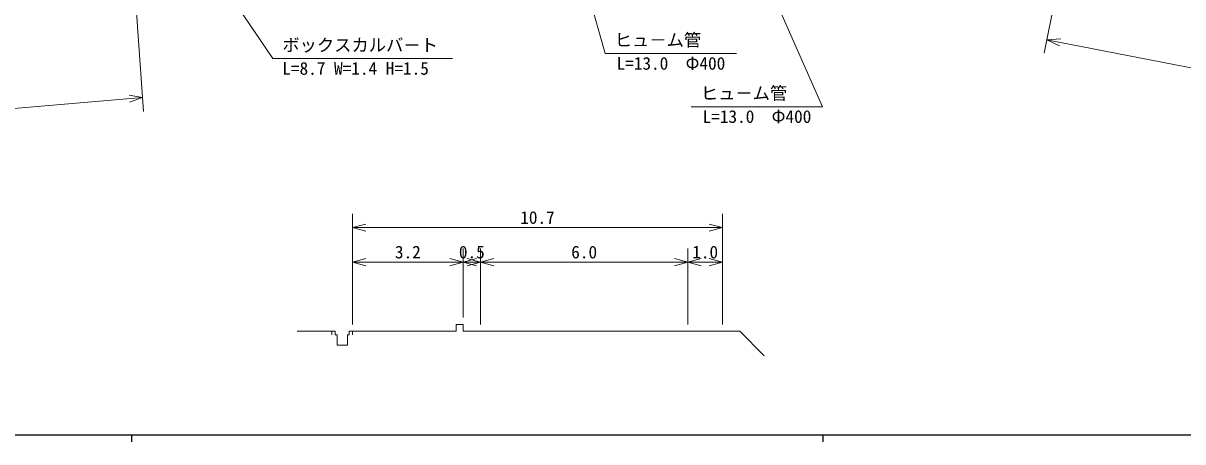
# Model space of a CAD drawing. Units: millimetres, scale not verified, with parts at other scales. Extents: x 40000 to 680000, y 20000 to 380000.
# Drawn here: x 152358 to 320081, y 204000 to 264597 of the extents above; entities that cross this region are included whole.
import ezdxf
from ezdxf.enums import TextEntityAlignment as Align

# ---------------------------------------------------------------- set-up
doc = ezdxf.new("R2010")
doc.units = ezdxf.units.MM
doc.header["$LTSCALE"] = 1000
doc.layers.add('M-STR-HTXT', color=7, linetype='Continuous', lineweight=13)
doc.layers.add('M-TTL-BAND', color=7, linetype='Continuous', lineweight=25)
doc.styles.add('ＭＳ ゴシック', font='')
doc.styles.get('ＭＳ ゴシック').set_extended_font_data('MS Gothic')

msp = doc.modelspace()

# ---------------------------------------------------------------- linework, layer by layer
at = {"layer": 'M-STR-HTXT'}
for p, q in [((306035, 290664), (300050, 260247)), ((267987, 252498), (252607, 287347)), ((236544, 260194), (229304, 285521)), ((188462, 259462), (171497, 284536)), ((167598, 282759), (169771, 251831)), ((302432, 262344), (300437, 262209)), ((355298, 251415), (300437, 262209)), ((300437, 262209), (302232, 261328)), ((236544, 260194), (255544, 260194)), ((188462, 259462), (214462, 259462)), ((169631, 253826), (73948, 245641)), ((169631, 253826), (167662, 254178)), ((167751, 253146), (169631, 253826)), ((248987, 252498), (267987, 252498)), ((200000, 221000), (200000, 237000)), ((253500, 221000), (253500, 237000)), ((201932, 235518), (200000, 235000)), ((200000, 235000), (253500, 235000)), ((200000, 235000), (201932, 234482)), ((253500, 235000), (251568, 235518)), ((251568, 234482), (253500, 235000)), ((216000, 222000), (216000, 232000)), ((218500, 221000), (218500, 232000)), ((248500, 221000), (248500, 232000)), ((201932, 230518), (200000, 230000)), ((200000, 230000), (216000, 230000)), ((200000, 230000), (201932, 229482)), ((216000, 230000), (214068, 230518)), ((214068, 229482), (216000, 230000)), ((217932, 230518), (216000, 230000)), ((216000, 230000), (218500, 230000)), ((216000, 230000), (217932, 229482)), ((218500, 230000), (216568, 230518)), ((216568, 229482), (218500, 230000)), ((220432, 230518), (218500, 230000)), ((218500, 230000), (248500, 230000)), ((218500, 230000), (220432, 229482)), ((248500, 230000), (246568, 230518)), ((246568, 229482), (248500, 230000)), ((250432, 230518), (248500, 230000)), ((248500, 230000), (253500, 230000)), ((248500, 230000), (250432, 229482)), ((253500, 230000), (251568, 230518)), ((251568, 229482), (253500, 230000)), ((197000, 220000), (192000, 220000)), ((197000, 220000), (197000, 219500)), ((197500, 220000), (197000, 220000)), ((197500, 220000), (197500, 219500)), ((200000, 220000), (199500, 220000)), ((199500, 220000), (199500, 219500)), ((200000, 220000), (215000, 220000)), ((200000, 220000), (200000, 219500)), ((215000, 220000), (215000, 221000)), ((215000, 221000), (216000, 221000)), ((216000, 220000), (216000, 221000)), ((216000, 220000), (218500, 220000)), ((218500, 220000), (248500, 220000)), ((248500, 220000), (253500, 220000)), ((253500, 220000), (256000, 220000)), ((256000, 220000), (259536, 216464)), ((197500, 219500), (197750, 219500)), ((197750, 219500), (197750, 218000)), ((199250, 219500), (199500, 219500)), ((199250, 219500), (199250, 218000)), ((197750, 218000), (199250, 218000))]:
    msp.add_line(p, q, dxfattribs=at)
at = {"layer": 'M-TTL-BAND'}
for p, q in [((40000, 205000), (579000, 205000)), ((168000, 205000), (168000, 204000)), ((268000, 205000), (268000, 204000))]:
    msp.add_line(p, q, dxfattribs=at)

# ---------------------------------------------------------------- texts
at = {"layer": 'M-STR-HTXT', "style": 'ＭＳ ゴシック'}
for s, p in [('ヒュ－ム管', (237919, 260694)), ('ボックスカルバ－ト', (189837, 259962)), ('ヒュ－ム管', (250362, 252998)), ('10.7', (224250, 235000)), ('3.2', (206125, 230000)), ('0.5', (215375, 230000)), ('6.0', (231625, 230000)), ('1.0', (249125, 230000))]:
    msp.add_text(s, height=1833, dxfattribs=at).set_placement(p, align=Align.BOTTOM_LEFT)
msp.add_text('L=8.7 W=1.4 H=1.5', height=1833, dxfattribs=at).set_placement((189837, 258962), align=Align.TOP_LEFT)
for p in [(246044, 259694), (258487, 251998)]:
    msp.add_text('L=13.0\u3000Φ400', height=1833, dxfattribs=at).set_placement(p, align=Align.TOP_CENTER)

doc.saveas('drawing.dxf')
